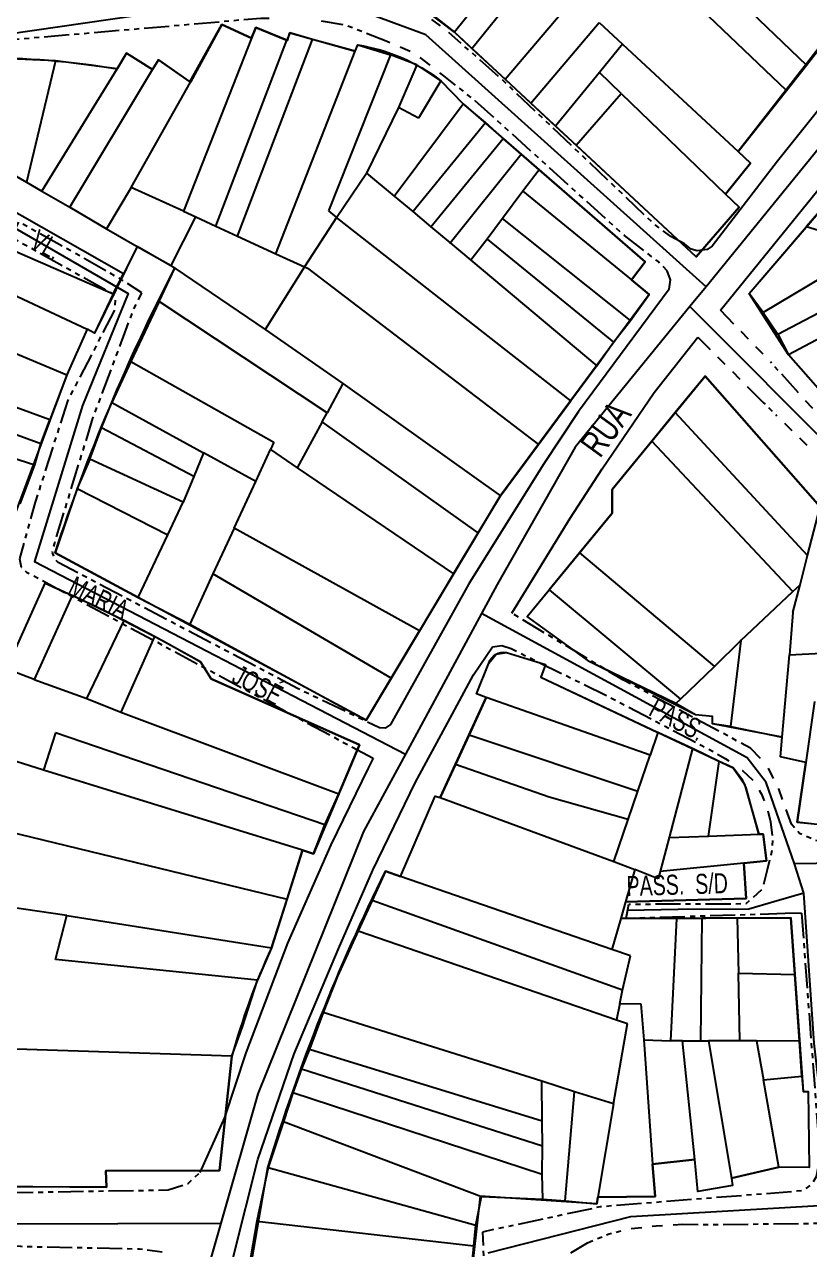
# Model space of a CAD drawing. Extents: x 203614 to 206284, y 4847494 to 4848495.
# Drawn here: x 205518.4 to 205635.8, y 4847971 to 4848154.1 of the extents above; entities that cross this region are included whole.
import ezdxf

# ---------------------------------------------------------------- set-up
doc = ezdxf.new("R2010")
doc.units = 0
doc.header["$LTSCALE"] = 1.5
doc.header["$MEASUREMENT"] = 0
doc.linetypes.add('PHANTOMX2', pattern=[5, 2.5, -0.5, 0.5, -0.5, 0.5, -0.5])
for name, color, linetype in [('CD-MALHA-LOTES', 40, 'CONTINUOUS'), ('RU-QUADRAS', 210, 'CONTINUOUS'), ('SV-EIXO-RUA-N-PAV', 6, 'CONTINUOUS'), ('SV-EIXO-RUA-PAV', 20, 'CONTINUOUS'), ('SV-RUA-NAO-PAV-S-GUIA-C-GUIA', 7, 'PHANTOMX2'), ('SV-RUA-PAVIM-S-GUIA-C-GUIA', 7, 'CONTINUOUS'), ('SV-TXT-RUA-N-PAV-S-GUIA-C-GUIA', 7, 'CONTINUOUS'), ('SV-TXT-RUA-PAV-S-GUIA-C-GUIA', 7, 'CONTINUOUS')]:
    doc.layers.add(name, color=color, linetype=linetype)
doc.styles.add('3288-45-2D_TXT$0$ARIAL', font='ARIAL.TTF')
doc.styles.add('ARIAL', font='ARIAL.TTF')

msp = doc.modelspace()

# ---------------------------------------------------------------- linework, layer by layer
at = {"layer": 'CD-MALHA-LOTES'}
for p, q in [((205632.4, 4848144.24), (205592.35, 4848182.41)), ((205603.16, 4848179.08), (205635.37, 4848148)), ((205592.65, 4848165.31), (205582.76, 4848152.93)), ((205585.35, 4848150.52), (205595.31, 4848162.84)), ((205574.21, 4848159.63), (205582.76, 4848152.93)), ((205590.31, 4848145.9), (205600.55, 4848157.97)), ((205547.96, 4848154.07), (205543.25, 4848145.47)), ((205552.4, 4848152.04), (205547.96, 4848154.07)), ((205553.03, 4848153.65), (205552.4, 4848152.04)), ((205557.65, 4848151.74), (205553.03, 4848153.65)), ((205594.16, 4848142.31), (205604.39, 4848154.4)), ((205604.39, 4848154.4), (205607.87, 4848151.17)), ((205552.4, 4848152.04), (205542.19, 4848126.16)), ((205547.07, 4848123.93), (205557.65, 4848151.74)), ((205550.31, 4848122.45), (205561.5, 4848151.84)), ((205558.09, 4848152.87), (205557.65, 4848151.74)), ((205561.5, 4848151.84), (205558.09, 4848152.87)), ((205567.87, 4848150.09), (205561.5, 4848151.84)), ((205582.76, 4848152.93), (205585.35, 4848150.52)), ((205635.37, 4848148), (205639.26, 4848153.01)), ((205533.71, 4848149.82), (205532.29, 4848147.48)), ((205537.58, 4848147.34), (205533.71, 4848149.82)), ((205556.04, 4848119.83), (205567.87, 4848150.09)), ((205567.87, 4848150.09), (205568.26, 4848151.03)), ((205568.26, 4848151.03), (205573.18, 4848149.57)), ((205585.35, 4848150.52), (205590.31, 4848145.9)), ((205607.87, 4848151.17), (205604.41, 4848146.92)), ((205607.87, 4848151.17), (205625.16, 4848135.09)), ((205523.06, 4848148.65), (205516.3, 4848148.95)), ((205523.06, 4848148.65), (205518.71, 4848130.54)), ((205532.29, 4848147.48), (205523.06, 4848148.65)), ((205538.47, 4848148.79), (205537.58, 4848147.34)), ((205543.25, 4848145.47), (205538.47, 4848148.79)), ((205573.18, 4848149.57), (205563.87, 4848126.23)), ((205577.09, 4848148.04), (205573.18, 4848149.57)), ((205577.09, 4848148.04), (205574.34, 4848141.7)), ((205580.67, 4848145.68), (205577.09, 4848148.04)), ((205632.4, 4848144.24), (205635.37, 4848148)), ((205521.05, 4848129.19), (205532.29, 4848147.48)), ((205525.23, 4848126.77), (205537.58, 4848147.34)), ((205604.41, 4848146.92), (205597.86, 4848138.87)), ((205607.65, 4848143.79), (205604.41, 4848146.92)), ((205534.37, 4848129.74), (205543.25, 4848145.47)), ((205580.67, 4848145.68), (205577.35, 4848140.11)), ((205584.02, 4848142.24), (205580.67, 4848145.68)), ((205590.31, 4848145.9), (205594.16, 4848142.31)), ((205600.91, 4848136.03), (205607.65, 4848143.79)), ((205607.65, 4848143.79), (205623.27, 4848128.72)), ((205625.16, 4848135.09), (205632.4, 4848144.24)), ((205574.34, 4848141.7), (205569.58, 4848131.88)), ((205573.73, 4848128.42), (205584.02, 4848142.24)), ((205577.35, 4848140.11), (205574.34, 4848141.7)), ((205587.37, 4848139.43), (205584.02, 4848142.24)), ((205594.16, 4848142.31), (205597.86, 4848138.87)), ((205576.48, 4848126.11), (205587.37, 4848139.43)), ((205590.02, 4848137.03), (205587.37, 4848139.43)), ((205597.86, 4848138.87), (205600.91, 4848136.03)), ((205579.2, 4848123.84), (205590.02, 4848137.03)), ((205592.68, 4848134.72), (205590.02, 4848137.03)), ((205600.91, 4848136.03), (205618.85, 4848119.34)), ((205582.11, 4848121.44), (205592.68, 4848134.72)), ((205595.4, 4848132.36), (205592.68, 4848134.72)), ((205623.27, 4848128.72), (205627.01, 4848133.37)), ((205627.01, 4848133.37), (205625.16, 4848135.09)), ((205515.2, 4848132.57), (205518.71, 4848130.54)), ((205565.11, 4848125.26), (205569.58, 4848131.88)), ((205569.58, 4848131.88), (205573.73, 4848128.42)), ((205595.4, 4848132.36), (205592.94, 4848129.17)), ((205611.27, 4848118.59), (205595.4, 4848132.36)), ((205518.71, 4848130.54), (205521.05, 4848129.19)), ((205534.37, 4848129.74), (205530.71, 4848123.53)), ((205542.19, 4848126.16), (205534.37, 4848129.74)), ((205521.05, 4848129.19), (205525.23, 4848126.77)), ((205573.73, 4848128.42), (205576.48, 4848126.11)), ((205592.94, 4848129.17), (205589.91, 4848125.08)), ((205592.94, 4848129.17), (205609.22, 4848115.9)), ((205625.29, 4848126.77), (205623.27, 4848128.72)), ((205533.26, 4848116.81), (205514.84, 4848127.28)), ((205525.23, 4848126.77), (205530.71, 4848123.53)), ((205542.19, 4848126.16), (205544.06, 4848125.33)), ((205563.87, 4848126.23), (205565.11, 4848125.26)), ((205576.48, 4848126.11), (205579.2, 4848123.84)), ((205618.85, 4848119.34), (205625.29, 4848126.77)), ((205638.65, 4848127.67), (205635.37, 4848123.89)), ((205505.46, 4848125.23), (205531.68, 4848113.81)), ((205540.38, 4848118.04), (205544.06, 4848125.33)), ((205544.06, 4848125.33), (205547.07, 4848123.93)), ((205565.11, 4848125.26), (205560.32, 4848117.87)), ((205600.14, 4848097.84), (205565.11, 4848125.26)), ((205589.91, 4848125.08), (205587.63, 4848122.01)), ((205609.03, 4848109.83), (205589.91, 4848125.08)), ((205530.71, 4848123.53), (205535.3, 4848120.92)), ((205547.07, 4848123.93), (205550.31, 4848122.45)), ((205550.31, 4848122.45), (205556.04, 4848119.83)), ((205579.2, 4848123.84), (205582.11, 4848121.44)), ((205626.82, 4848113.89), (205635.37, 4848123.89)), ((205635.37, 4848123.89), (205645.33, 4848120.82)), ((205535.3, 4848120.92), (205533.26, 4848116.81)), ((205535.3, 4848120.92), (205540.38, 4848118.04)), ((205582.11, 4848121.44), (205585.19, 4848118.84)), ((205587.63, 4848122.01), (205585.19, 4848118.84)), ((205587.63, 4848122.01), (205606.5, 4848106.6)), ((205645.33, 4848120.82), (205628.88, 4848111.05)), ((205502.94, 4848120.19), (205527.79, 4848108.55)), ((205556.04, 4848119.83), (205560.32, 4848117.87)), ((205585.19, 4848118.84), (205604.01, 4848103.06)), ((205631.07, 4848107.81), (205652.02, 4848118.79)), ((205538.55, 4848112.67), (205540.91, 4848117.68)), ((205540.91, 4848117.68), (205540.38, 4848118.04)), ((205540.91, 4848117.68), (205554.44, 4848108.48)), ((205560.32, 4848117.87), (205554.44, 4848108.48)), ((205560.32, 4848117.87), (205560.73, 4848117.68)), ((205560.73, 4848117.68), (205595.29, 4848091.3)), ((205609.22, 4848115.9), (205611.27, 4848118.59)), ((205656.32, 4848117.25), (205632.7, 4848104.72)), ((205531.68, 4848113.81), (205533.26, 4848116.81)), ((205611.86, 4848113.75), (205609.22, 4848115.9)), ((205531.68, 4848113.81), (205528.92, 4848107.97)), ((205609.03, 4848109.83), (205611.86, 4848113.75)), ((205628.88, 4848111.05), (205626.82, 4848113.89)), ((205497.55, 4848113.07), (205524.77, 4848101.72)), ((205538.55, 4848112.67), (205534.35, 4848103.73)), ((205563.68, 4848096.04), (205538.55, 4848112.67)), ((205606.5, 4848106.6), (205609.03, 4848109.83)), ((205628.88, 4848111.05), (205631.07, 4848107.81)), ((205527.79, 4848108.55), (205524.77, 4848101.72)), ((205528.92, 4848107.97), (205527.79, 4848108.55)), ((205554.44, 4848108.48), (205566.05, 4848100.41)), ((205631.07, 4848107.81), (205632.7, 4848104.72)), ((205604.01, 4848103.06), (205606.5, 4848106.6)), ((205522.23, 4848094.99), (205494.87, 4848105.01)), ((205632.7, 4848104.72), (205636.09, 4848100.89)), ((205534.35, 4848103.73), (205531.48, 4848097.59)), ((205534.35, 4848103.73), (205555.72, 4848091.67)), ((205604.01, 4848103.06), (205600.14, 4848097.84)), ((205520.9, 4848091.4), (205493.8, 4848101.205725)), ((205524.77, 4848101.72), (205522.23, 4848094.99)), ((205566.05, 4848100.41), (205563.68, 4848096.04)), ((205566.05, 4848100.41), (205589.6, 4848083.63)), ((205620.22, 4848101.54), (205615.74, 4848096.09)), ((205637.4, 4848081.99), (205620.22, 4848101.54)), ((205492.95, 4848096.76), (205519.96, 4848088.28)), ((205529.97, 4848093.81), (205531.48, 4848097.59)), ((205531.48, 4848097.59), (205545.22, 4848090.05)), ((205595.29, 4848091.3), (205600.14, 4848097.84)), ((205520.9, 4848091.4), (205522.23, 4848094.99)), ((205562.94, 4848094.68), (205563.68, 4848096.04)), ((205615.74, 4848096.09), (205612.23, 4848091.8)), ((205635.53, 4848074.73), (205615.74, 4848096.09)), ((205528.23, 4848089.1), (205529.97, 4848093.81)), ((205543.74, 4848086.53), (205529.97, 4848093.81)), ((205562.94, 4848094.68), (205559.22, 4848087.79)), ((205586.28, 4848078.11), (205562.94, 4848094.68)), ((205519.96, 4848088.28), (205520.9, 4848091.4)), ((205555.72, 4848091.67), (205555.2, 4848090.54)), ((205589.6, 4848083.63), (205595.29, 4848091.3)), ((205612.23, 4848091.8), (205606.31, 4848084.59)), ((205633.33, 4848069.32), (205612.23, 4848091.8)), ((205545.22, 4848090.05), (205543.74, 4848086.53)), ((205553.01, 4848085.79), (205545.22, 4848090.05)), ((205553.01, 4848085.79), (205555.2, 4848090.54)), ((205555.2, 4848090.54), (205559.22, 4848087.79)), ((205517.81, 4848082.45), (205519.96, 4848088.28)), ((205528.23, 4848089.1), (205526.32, 4848084.74)), ((205542.14, 4848082.69), (205528.23, 4848089.1)), ((205559.22, 4848087.79), (205582.61, 4848071.99)), ((205543.74, 4848086.53), (205542.14, 4848082.69)), ((205549.77, 4848078.78), (205553.01, 4848085.79)), ((205526.32, 4848084.74), (205523, 4848075.11)), ((205526.32, 4848084.74), (205539.85, 4848077.79)), ((205606.31, 4848084.59), (205606.29, 4848081.04)), ((205539.85, 4848077.79), (205542.14, 4848082.69)), ((205586.28, 4848078.11), (205589.6, 4848083.63)), ((205606.29, 4848081.04), (205601.44, 4848075.13)), ((205635.53, 4848074.73), (205637.4, 4848081.99)), ((205549.77, 4848078.78), (205546.62, 4848071.95)), ((205577.5, 4848063.45), (205549.77, 4848078.78)), ((205535.41, 4848068.41), (205539.85, 4848077.79)), ((205582.61, 4848071.99), (205586.28, 4848078.11)), ((205523, 4848075.11), (205535.41, 4848068.41)), ((205601.44, 4848075.13), (205596.87, 4848069.57)), ((205601.44, 4848075.13), (205621.61, 4848058.1)), ((205634.4, 4848070.34), (205635.53, 4848074.73)), ((205546.62, 4848071.95), (205543.15, 4848064.44)), ((205573.26, 4848056.36), (205546.62, 4848071.95)), ((205582.61, 4848071.99), (205577.5, 4848063.45)), ((205516.08, 4848058.45), (205521.54, 4848070.58)), ((205521.54, 4848070.58), (205525.57, 4848068.71)), ((205593.62, 4848065.61), (205596.87, 4848069.57)), ((205596.87, 4848069.57), (205616.53, 4848053.25)), ((205625.57, 4848062.02), (205633.33, 4848069.32)), ((205633.32, 4848066.17), (205634.4, 4848070.34)), ((205633.33, 4848069.32), (205634.4, 4848070.34)), ((205525.57, 4848068.71), (205519.89, 4848056.19)), ((205533.36, 4848064.98), (205525.57, 4848068.71)), ((205535.41, 4848068.41), (205543.15, 4848064.44)), ((205602.98, 4848058.81), (205593.62, 4848065.61)), ((205633.32, 4848066.17), (205632.83, 4848059.86)), ((205527.78, 4848053.31), (205533.36, 4848064.98)), ((205537.87, 4848062.6), (205533.36, 4848064.98)), ((205543.15, 4848064.44), (205569.52, 4848050.11)), ((205537.87, 4848062.6), (205532.82, 4848051.31)), ((205544.75, 4848058.79), (205537.87, 4848062.6)), ((205573.26, 4848056.36), (205577.5, 4848063.45)), ((205621.61, 4848058.1), (205625.57, 4848062.02)), ((205625.57, 4848062.02), (205624.03, 4848049.14)), ((205588.96, 4848059.97), (205590.51, 4848060.23)), ((205590.51, 4848060.23), (205596.33, 4848058.42)), ((205632.83, 4848059.86), (205637.59, 4848060.1)), ((205546.37, 4848056.25), (205544.75, 4848058.79)), ((205586, 4848054.02), (205587.88, 4848058.62)), ((205587.88, 4848058.62), (205588.96, 4848059.97)), ((205596.33, 4848058.42), (205595.65, 4848056.51)), ((205615.84, 4848052.59), (205602.98, 4848058.81)), ((205631.72, 4848047.53), (205632.83, 4848059.86)), ((205519.89, 4848056.19), (205515.85, 4848057.72)), ((205595.65, 4848056.51), (205613.14, 4848048.26)), ((205616.53, 4848053.25), (205621.61, 4848058.1)), ((205519.89, 4848056.19), (205527.78, 4848053.31)), ((205568.52, 4848046.39), (205546.37, 4848056.25)), ((205569.52, 4848050.11), (205573.26, 4848056.36)), ((205527.78, 4848053.31), (205532.82, 4848051.31)), ((205587.45, 4848053.5), (205584.93, 4848047.92)), ((205587.45, 4848053.5), (205586, 4848054.02)), ((205611.98, 4848044.88), (205587.45, 4848053.5)), ((205616.53, 4848053.25), (205615.84, 4848052.59)), ((205636.57, 4848052.86), (205635.25, 4848043.78)), ((205532.82, 4848051.31), (205565.45, 4848039.09)), ((205618.76, 4848050.91), (205615.84, 4848052.59)), ((205621.31, 4848050.62), (205618.76, 4848050.91)), ((205621.32, 4848049.52), (205621.31, 4848050.62)), ((205624.03, 4848049.14), (205621.32, 4848049.52)), ((205624.03, 4848049.14), (205631.72, 4848047.53)), ((205523.06, 4848048.18), (205521.26, 4848042.63)), ((205563.34, 4848034.45), (205523.06, 4848048.18)), ((205584.93, 4848047.92), (205582.86, 4848043.46)), ((205584.93, 4848047.92), (205610.14, 4848039.5)), ((205613.14, 4848048.26), (205611.98, 4848044.88)), ((205618.3, 4848045.85), (205613.14, 4848048.26)), ((205631.47, 4848044.59), (205631.72, 4848047.53)), ((205521.26, 4848042.63), (205511.95, 4848045.57)), ((205565.45, 4848039.09), (205568.52, 4848046.39)), ((205618.3, 4848045.85), (205614.83, 4848032.53)), ((205622.33, 4848043.93), (205618.3, 4848045.85)), ((205610.14, 4848039.5), (205611.98, 4848044.88)), ((205620.71, 4848032.74), (205622.33, 4848043.93)), ((205624.43, 4848042.94), (205622.33, 4848043.93)), ((205635.25, 4848043.78), (205631.47, 4848044.59)), ((205635.25, 4848043.78), (205633.96, 4848034.85)), ((205560, 4848030.63), (205521.26, 4848042.63)), ((205582.86, 4848043.46), (205580.6, 4848038.51)), ((205596.9, 4848038.56), (205582.86, 4848043.46)), ((205625.85, 4848041.05), (205624.43, 4848042.94)), ((205626.36, 4848039.95), (205625.85, 4848041.05)), ((205628.26, 4848033.03), (205626.36, 4848039.95)), ((205563.34, 4848034.45), (205565.45, 4848039.09)), ((205574.67, 4848026.73), (205579.84, 4848038.71)), ((205579.84, 4848038.71), (205580.6, 4848038.51)), ((205580.6, 4848038.51), (205606.58, 4848028.94)), ((205608.69, 4848035.25), (205596.9, 4848038.56)), ((205608.69, 4848035.25), (205610.14, 4848039.5)), ((205509.59, 4848034.99), (205557.72, 4848023.32)), ((205561.66, 4848030.09), (205563.34, 4848034.45)), ((205606.58, 4848028.94), (205608.69, 4848035.25)), ((205633.96, 4848034.85), (205643.05, 4848033.93)), ((205614.83, 4848032.53), (205620.71, 4848032.74)), ((205620.71, 4848032.74), (205628.26, 4848033.03)), ((205628.91, 4848033.05), (205628.26, 4848033.03)), ((205629.4, 4848029.06), (205628.91, 4848033.05)), ((205614.83, 4848032.53), (205613.51, 4848027.46)), ((205557.72, 4848023.32), (205560, 4848030.63)), ((205560, 4848030.63), (205561.66, 4848030.09)), ((205606.58, 4848028.94), (205609.7, 4848027.74)), ((205625.99, 4848028.72), (205629.4, 4848029.06)), ((205572.44, 4848027.5), (205570.42, 4848023.11)), ((205574.67, 4848026.73), (205572.44, 4848027.5)), ((205609.7, 4848027.74), (205608.32, 4848022.92)), ((205613.2, 4848026.36), (205609.7, 4848027.74)), ((205613.51, 4848027.46), (205613.2, 4848026.36)), ((205625.99, 4848028.72), (205613.51, 4848027.46)), ((205626.35, 4848023.44), (205625.99, 4848028.72)), ((205606.25, 4848015.81), (205574.67, 4848026.73)), ((205524.78, 4848020.88), (205507.23, 4848023.45)), ((205608.32, 4848022.92), (205626.35, 4848023.44)), ((205555.37, 4848016.07), (205557.72, 4848023.32)), ((205570.42, 4848023.11), (205568.35, 4848018.61)), ((205607.86, 4848009.72), (205570.42, 4848023.11)), ((205608.32, 4848022.92), (205607.61, 4848020.43)), ((205523.07, 4848014.33), (205524.78, 4848020.88)), ((205524.78, 4848020.88), (205555.37, 4848016.07)), ((205607.61, 4848020.43), (205606.25, 4848015.81)), ((205615.97, 4848020.46), (205607.61, 4848020.43)), ((205615.08, 4848002.17), (205615.97, 4848020.46)), ((205619.72, 4848020.48), (205615.97, 4848020.46)), ((205619.72, 4848020.48), (205619.52, 4848002.14)), ((205625.02, 4848020.5), (205619.72, 4848020.48)), ((205633.03, 4848020.53), (205625.02, 4848020.5)), ((205625.02, 4848020.5), (205625.22, 4848012.25)), ((205633.64, 4848012.07), (205633.03, 4848020.53)), ((205568.35, 4848018.61), (205565.22, 4848011.8)), ((205568.35, 4848018.61), (205606.95, 4848005.28)), ((205553.27, 4848011.2), (205523.07, 4848014.33)), ((205555.37, 4848016.07), (205553.27, 4848011.2)), ((205609.05, 4848014.86), (205606.25, 4848015.81)), ((205607.86, 4848009.72), (205609.05, 4848014.86)), ((205551.01, 4848004.26), (205553.27, 4848011.2)), ((205565.22, 4848011.8), (205563.08, 4848006.4)), ((205625.22, 4848012.25), (205633.64, 4848012.07)), ((205625.38, 4848002.16), (205625.22, 4848012.25)), ((205634.32, 4848002.12), (205633.64, 4848012.07)), ((205607.46, 4848007.72), (205607.86, 4848009.72)), ((205607.46, 4848007.72), (205606.95, 4848005.28)), ((205607.46, 4848007.72), (205610.59, 4848007.7)), ((205610.59, 4848007.7), (205611.07, 4848002.3)), ((205563.08, 4848006.4), (205561.07, 4848000.91)), ((205595.8, 4847996.1), (205563.08, 4848006.4)), ((205606.95, 4848005.28), (205608.6, 4848004.72)), ((205549.46, 4847999.84), (205551.01, 4848004.26)), ((205606.5, 4847992.71), (205608.6, 4848004.72)), ((205611.07, 4848002.3), (205612.34, 4847983.71)), ((205611.07, 4848002.3), (205615.08, 4848002.17)), ((205616.85, 4848002.14), (205615.08, 4848002.17)), ((205618.67, 4847984.41), (205616.85, 4848002.14)), ((205616.85, 4848002.14), (205619.52, 4848002.14)), ((205619.52, 4848002.14), (205620.73, 4848002.14)), ((205625.38, 4848002.16), (205620.73, 4848002.14)), ((205620.73, 4848002.14), (205624.17, 4847981.64)), ((205627.89, 4848002.15), (205625.38, 4848002.16)), ((205634.32, 4848002.12), (205627.89, 4848002.15)), ((205627.89, 4848002.15), (205628.92, 4847996.34)), ((205634.69, 4847996.88), (205634.32, 4848002.12)), ((205549.46, 4847999.84), (205510.26, 4848001.16)), ((205547.61, 4847982.77), (205549.46, 4847999.84)), ((205561.07, 4848000.91), (205559.87, 4847997.96)), ((205561.07, 4848000.91), (205595.84, 4847990.2)), ((205559.87, 4847997.96), (205558.58, 4847994.39)), ((205559.87, 4847997.96), (205595.9, 4847986.47)), ((205595.84, 4847990.2), (205595.8, 4847996.1)), ((205600.67, 4847994.53), (205595.8, 4847996.1)), ((205628.92, 4847996.34), (205634.69, 4847996.88)), ((205631.25, 4847983.25), (205628.92, 4847996.34)), ((205634.69, 4847996.88), (205634.85, 4847994.56)), ((205558.58, 4847994.39), (205557.15, 4847990.1)), ((205595.84, 4847982.19), (205558.58, 4847994.39)), ((205599.28, 4847978.25), (205600.67, 4847994.53)), ((205606.5, 4847992.71), (205600.67, 4847994.53)), ((205634.85, 4847994.56), (205635.61, 4847994.59)), ((205635.61, 4847994.59), (205635.75, 4847983.23)), ((205606.5, 4847992.71), (205604.19, 4847978.79)), ((205557.15, 4847990.1), (205554.85, 4847983.22)), ((205557.15, 4847990.1), (205586.750206, 4847978.894565)), ((205595.9, 4847986.47), (205595.84, 4847990.2)), ((205595.84, 4847982.19), (205595.9, 4847986.47)), ((205554.85, 4847983.22), (205553.2, 4847975.2)), ((205554.85, 4847983.22), (205585.95, 4847974.61)), ((205612.34, 4847983.71), (205618.67, 4847984.41)), ((205612.73, 4847978.89), (205612.34, 4847983.71)), ((205619.13, 4847979.63), (205618.67, 4847984.41)), ((205624.17, 4847981.64), (205631.25, 4847983.25)), ((205635.75, 4847983.23), (205631.25, 4847983.25)), ((205530.58, 4847982.72), (205547.61, 4847982.77)), ((205530.72, 4847980.27), (205530.58, 4847982.72)), ((205595.92, 4847978.48), (205595.84, 4847982.19)), ((205624.17, 4847981.64), (205624.32, 4847980.51)), ((205510.16, 4847980.44), (205530.72, 4847980.27)), ((205624.32, 4847980.51), (205619.13, 4847979.63)), ((205585.95, 4847974.61), (205586.750206, 4847978.894565)), ((205586.750206, 4847978.894565), (205595.92, 4847978.48)), ((205595.92, 4847978.48), (205599.28, 4847978.25)), ((205599.28, 4847978.25), (205604.03, 4847977.78)), ((205604.03, 4847977.78), (205604.19, 4847978.79)), ((205604.19, 4847978.79), (205612.73, 4847978.89)), ((205553.2, 4847975.2), (205551.99, 4847968.2)), ((205553.2, 4847975.2), (205585.65, 4847971.5)), ((205585.65, 4847971.5), (205585.95, 4847974.61)), ((205585.06, 4847965.61), (205585.65, 4847971.5))]:
    msp.add_line(p, q, dxfattribs=at)
for p in [(205635.37, 4848148), (205580.67, 4848145.68), (205582.11, 4848121.44), (205582.11, 4848121.44), (205589.6, 4848083.63), (205589.6, 4848083.63), (205589.6, 4848083.63), (205625.57, 4848062.02), (205613.14, 4848048.26), (205622.33, 4848043.93), (205634.32, 4848002.12), (205554.85, 4847983.22), (205554.85, 4847983.22)]:
    msp.add_point(p, dxfattribs=at)
at = {"layer": 'RU-QUADRAS', "color": 6, "linetype": 'Continuous'}
for points in [[(205644.33, 4848159.77), (205625.16, 4848135.09), (205627.01, 4848133.37), (205623.27, 4848128.72), (205625.29, 4848126.77), (205618.85, 4848119.34), (205582.76, 4848152.93), (205569.61, 4848162.9)], [(205708.86, 4848088.81), (205672.97, 4848081.82), (205672.55, 4848083.38), (205659.47, 4848081.08), (205653.81, 4848081.24), (205646.69, 4848084), (205640.43, 4848095.92), (205632.7, 4848104.72), (205626.82, 4848113.89), (205638.65, 4848127.67), (205654.95, 4848123.27), (205655.22, 4848120.5), (205661.92, 4848122.12), (205662.54, 4848119.89), (205664.79, 4848119.58), (205668.43, 4848120.91), (205668.88, 4848119.33), (205696.78, 4848124.94), (205696.39, 4848127.09), (205702.34, 4848127.87)]]:
    msp.add_lwpolyline(points, dxfattribs=at)
for points in [[(205511.7, 4848149.18, -0.0397544092), (205532.29, 4848147.48), (205533.71, 4848149.82), (205537.58, 4848147.34), (205538.47, 4848148.79), (205543.18, 4848145.52), (205547.96, 4848154.07), (205552.4, 4848152.04), (205553.03, 4848153.65), (205557.76, 4848151.71), (205558.09, 4848152.87), (205567.87, 4848150.09), (205568.26, 4848151.03, -0.1288706391), (205580.67, 4848145.68), (205584.02, 4848142.24), (205611.27, 4848118.59), (205609.22, 4848115.9), (205611.86, 4848113.75), (205589.52, 4848083.53), (205569.52, 4848050.11), (205523, 4848075.11, -0.0390899284), (205540.91, 4848117.68), (205535.3, 4848120.92), (205528.92, 4848107.97), (205527.79, 4848108.55), (205524.77, 4848101.72), (205515.12, 4848075.79)], [(205661.72, 4848032.63, -0.0247827832), (205633.96, 4848034.85), (205635.25, 4848043.78), (205631.47, 4848044.59), (205631.72, 4848047.53), (205621.32, 4848049.52), (205621.31, 4848050.62), (205618.76, 4848050.91), (205602.98, 4848058.81), (205593.62, 4848065.61), (205606.29, 4848081.04), (205606.31, 4848084.59), (205620.22, 4848101.54), (205637.4, 4848081.99)], [(205516.08, 4848058.45), (205521.54, 4848070.58, -0.0276873932), (205544.75, 4848058.79), (205546.37, 4848056.25), (205568.52, 4848046.39), (205561.66, 4848030.09), (205560, 4848030.63), (205555.37, 4848016.07, 0.0417853195), (205549.46, 4847999.84), (205547.61, 4847982.77), (205530.58, 4847982.72), (205530.72, 4847980.27), (205478.75, 4847980.39)], [(205550.62, 4847958.91), (205554.84, 4847983.19, -0.0415200627), (205572.44, 4848027.5), (205574.67, 4848026.73), (205579.84, 4848038.71), (205580.6, 4848038.51), (205587.45, 4848053.5), (205586, 4848054.02), (205587.88, 4848058.62, -0.3820422301), (205590.51, 4848060.23), (205596.33, 4848058.42), (205595.65, 4848056.51), (205624.43, 4848042.94), (205626.1, 4848040.5), (205628.26, 4848033.03), (205628.91, 4848033.05), (205629.4, 4848029.06), (205625.99, 4848028.72), (205626.35, 4848023.44), (205608.32, 4848022.92), (205607.61, 4848020.43), (205633.03, 4848020.53), (205634.85, 4847994.56), (205635.61, 4847994.59), (205635.75, 4847983.23), (205631.25, 4847983.25), (205624.17, 4847981.64), (205624.32, 4847980.51), (205619.13, 4847979.63), (205618.67, 4847984.41), (205612.34, 4847983.71), (205612.73, 4847978.89), (205604.19, 4847978.79), (205604.03, 4847977.78), (205586.57, 4847978.92), (205585.06, 4847965.61)]]:
    msp.add_lwpolyline(points, format="xyb", dxfattribs=at)
at = {"layer": 'SV-EIXO-RUA-N-PAV', "flags": 128}
for points in [[(205620.350104, 4848114.894896), (205578.468077, 4848152.535705), (205564.659072, 4848157.650151), (205553.918734, 4848158.161596), (205550.958028, 4848157.685799), (205511.980274, 4848152.02426), (205481.293596, 4848151.512815), (205475.301239, 4848151.547057), (205418.505582, 4848151.924977), (205391.790786, 4848152.02426), (205328.824372, 4848149.390684), (205257.280847, 4848146.398369), (205249.723966, 4848146.105467), (205123.740455, 4848141.222385)], [(205517.041211, 4848123.652695), (205533.942165, 4848113.890937), (205527.094364, 4848097.13568), (205519.955168, 4848073.824019), (205575.39312, 4848044.98433)], [(205617.920993, 4848111.913053), (205640.868551, 4848088.965494), (205649.575072, 4848076.776364), (205752.747355, 4848087.006527), (205755.564046, 4848087.283832), (205761.157443, 4848087.834505), (205796.469701, 4848091.311018)], [(205638.117543, 4847977.599956), (205638.256594, 4847986.555033), (205636.51529, 4848001.791446), (205634.991649, 4848024.210739), (205633.570993, 4848028.607528), (205629.33241, 4848040.75313), (205626.50279, 4848044.453402), (205586.770755, 4848066.022221)], [(205796.237546, 4848040.493515), (205767.22577, 4848038.652867), (205760.61939, 4848038.234614), (205748.82942, 4848037.488185), (205659.369909, 4848028.999326), (205633.570993, 4848028.607528)], [(205634.991649, 4848024.210739), (205630.462005, 4848022.930247), (205626.744738, 4848021.84886), (205616.201215, 4848021.781273), (205608.563919, 4848021.6461)], [(205587.758768, 4847970.447968), (205609.089747, 4847975.889544), (205638.117543, 4847977.599956), (205652.404692, 4847976.760196), (205677.435942, 4847979.807479), (205702.031866, 4847980.025142), (205732.287029, 4847983.725413), (205753.182681, 4847985.902044), (205756.04845, 4847986.106001), (205762.030904, 4847986.531773), (205796.279623, 4847988.969258)], [(204636.94, 4847962.16), (204644.993902, 4847962.480581), (204661.435089, 4847963.360222), (204689.749402, 4847964.834926), (204824.832271, 4847966.309629), (204838.37939, 4847967.018903), (204852.999113, 4847967.784333), (204904.613746, 4847966.899511), (204953.278972, 4847967.194452), (204996.045382, 4847970.143859), (205028.160556, 4847970.01914), (205071.992628, 4847969.848918), (205144.93514, 4847971.428901), (205194.540514, 4847972.503385), (205235.931599, 4847972.884131), (205299.244484, 4847973.093267), (205335.300992, 4847973.445038), (205450.401624, 4847974.567971), (205470.623291, 4847974.631262), (205547.783096, 4847974.872764)]]:
    msp.add_lwpolyline(points, dxfattribs=at)
at = {"layer": 'SV-EIXO-RUA-PAV', "flags": 128}
msp.add_lwpolyline([(205710.876492, 4848418.538543), (205701.259154, 4848347.101518), (205693.925989, 4848289.618962), (205692.673122, 4848279.798103), (205686.787283, 4848233.660723), (205683.691646, 4848209.394921), (205681.702739, 4848202.586738), (205678.793129, 4848192.62692), (205670.503331, 4848178.684987), (205663.720769, 4848168.134334), (205637.09824, 4848135.453984), (205620.350104, 4848114.894896), (205617.920993, 4848111.913053), (205600.793664, 4848090.888487), (205589.112584, 4848070.352396), (205586.770755, 4848066.022221), (205575.39312, 4848044.98433), (205569.141707, 4848033.425113), (205553.315728, 4847994.236976), (205547.783096, 4847974.872764), (205543.60692, 4847960.256069)], dxfattribs=at)
at = {"layer": 'SV-RUA-NAO-PAV-S-GUIA-C-GUIA', "flags": 128}
for points in [[(205554.997601, 4848154.997007), (205553.794356, 4848154.997007), (205482.2654, 4848148.83848)], [(205573.073947, 4848151.367942), (205572.511383, 4848151.611999), (205566.428706, 4848154.006077), (205562.843718, 4848154.603575)], [(205580.644465, 4848153.90601), (205579.35407, 4848154.838914)], [(205617.147841, 4848121.280651), (205615.101919, 4848122.381805), (205612.557707, 4848124.281912), (205590.046269, 4848145.666168), (205581.896302, 4848152.894968)], [(205576.108825, 4848150.051319), (205574.591386, 4848150.70963)], [(205579.079153, 4848148.012196), (205577.604047, 4848149.144339)], [(205614.855268, 4848114.51291), (205615.046179, 4848115.917229), (205614.550714, 4848117.279757), (205613.188186, 4848118.642285), (205608.132292, 4848122.524077), (205585.845733, 4848142.692321), (205581.161001, 4848146.41438), (205580.554259, 4848146.880054)], [(205573.147221, 4848049.417629), (205572.374282, 4848048.905629), (205571.507219, 4848048.967563), (205559.343422, 4848054.782647), (205523.447144, 4848073.678864), (205522.951679, 4848074.174329), (205522.642014, 4848075.165258), (205522.951679, 4848076.589719), (205528.667986, 4848095.216659), (205534.788502, 4848111.553844), (205535.988594, 4848113.997303), (205532.984839, 4848115.917229), (205527.472795, 4848119.075816), (205517.563501, 4848124.587861), (205516.386772, 4848122.35827), (205531.684244, 4848113.811504), (205531.99391, 4848112.882508), (205531.931977, 4848111.458047), (205524.852551, 4848097.784324), (205520.040824, 4848082.659162), (205517.687367, 4848074.220779), (205517.935099, 4848072.982117), (205518.740229, 4848072.23892), (205570.578223, 4848044.384514)], [(205624.508595, 4848109.293914), (205622.486631, 4848111.359803)], [(205626.706645, 4848107.048114), (205625.60762, 4848108.171014)], [(205619.119709, 4848107.336549), (205620.945565, 4848105.51947)], [(205628.904694, 4848104.802314), (205627.805669, 4848105.925214)], [(205622.058782, 4848104.411605), (205623.171999, 4848103.303739)], [(205624.285216, 4848102.195874), (205625.398433, 4848101.088008)], [(205634.17919, 4848099.014758), (205629.975538, 4848103.649561)], [(205626.51165, 4848099.980143), (205628.909312, 4848097.594006), (205630.95149, 4848095.595543)], [(205636.295045, 4848096.681888), (205635.237117, 4848097.848323)], [(205632.073774, 4848094.497282), (205633.196058, 4848093.399021)], [(205634.318342, 4848092.300761), (205635.440626, 4848091.2025)], [(205754.626038, 4848079.541926), (205759.646132, 4848045.80291), (205759.396309, 4848043.595785), (205758.630276, 4848041.739486), (205756.903321, 4848040.317288), (205755.07478, 4848040.114117), (205751.62087, 4848040.215702), (205745.220979, 4848040.418873), (205690.238469, 4848034.502983), (205659.340182, 4848031.740075), (205640.029105, 4848031.479342), (205636.778366, 4848032.088855), (205634.329897, 4848033.164948), (205633.121285, 4848034.52691), (205632.321329, 4848036.738654)], [(205628.506391, 4848044.383651), (205627.006161, 4848045.90746), (205610.571206, 4848054.707421), (205607.915711, 4848056.106155), (205591.318817, 4848066.069234)], [(205588.43299, 4848061.061856), (205589.808446, 4848061.230314), (205591.200098, 4848060.787848), (205605.679863, 4848053.658907), (205619.733759, 4848046.31716), (205623.217366, 4848044.382715), (205623.764923, 4848043.996834)], [(205625.768215, 4848042.58505), (205625.793814, 4848042.56701), (205627.32605, 4848041.136925)], [(205630.450766, 4848041.391844), (205629.68171, 4848042.904319)], [(205628.315954, 4848039.642467), (205628.666765, 4848039.014724), (205629.060773, 4848038.042)], [(205631.797423, 4848038.234471), (205631.237113, 4848039.845361), (205631.219821, 4848039.879369)], [(205629.613791, 4848036.537902), (205630, 4848034.896907), (205630.273009, 4848032.621881), (205630.247423, 4848030.814433), (205629.505155, 4848027.721649), (205628.762887, 4848024.876289)], [(205632.195272, 4848021.164455), (205608.394952, 4848020.429539), (205608.800473, 4848022.592313), (205626.339218, 4848022.6599), (205628.704752, 4848024.755087)], [(205634.618587, 4848021.24058), (205632.195272, 4848021.164455)], [(205634.618587, 4848021.24058), (205637.381113, 4847984.651991)], [(205474.240717, 4847983.651945), (205474.767738, 4847980.841167), (205476.501864, 4847978.859309), (205480.465582, 4847978.611576), (205507.769982, 4847979.319905), (205531.028855, 4847979.717566), (205539.921345, 4847979.850238), (205542.894133, 4847980.841167), (205544.662354, 4847982.455306)], [(205637.381113, 4847984.651991), (205636.804124, 4847981.824742), (205636.123711, 4847980.71134), (205634.762887, 4847979.721649), (205604.538454, 4847977.332525), (205586.917526, 4847973.56701), (205587.226804, 4847966.639175), (205592.454277, 4847967.6378)], [(205609.162013, 4847974.076279), (205610.72433, 4847974.248175)], [(205612.286647, 4847974.420072), (205612.867548, 4847974.483986), (205613.851762, 4847974.547236)], [(205615.418532, 4847974.647924), (205616.886598, 4847974.742268), (205620.474227, 4847974.680412), (205638.877727, 4847974.8991), (205644.812247, 4847975.239843)], [(205600.143154, 4847970.459385), (205602.628866, 4847971.958763), (205605.876289, 4847973.319588), (205607.610746, 4847973.727696)], [(205335.891305, 4847960.260225), (205336.009386, 4847964.27373), (205336.340206, 4847969.113402), (205336.835052, 4847970.041237), (205337.824742, 4847970.474227), (205339.309278, 4847970.597938), (205396.833642, 4847970.962554), (205404.386794, 4847971.060491), (205452.858068, 4847971.568064), (205497.68021, 4847971.752346), (205517.843682, 4847971.43004), (205535.656472, 4847971.042799), (205539.011966, 4847970.613871)]]:
    msp.add_lwpolyline(points, dxfattribs=at)
at = {"layer": 'SV-RUA-PAVIM-S-GUIA-C-GUIA', "flags": 128}
for points in [[(205682.133616, 4848224.991813), (205681.278722, 4848219.733903), (205680.47472, 4848214.376267), (205679.716404, 4848209.519159), (205678.515247, 4848203.808838), (205677.447249, 4848200.050287), (205675.785904, 4848195.487592), (205673.523841, 4848190.97111), (205670.619708, 4848185.500105), (205662.620372, 4848173.393652), (205648.418806, 4848155.395082), (205631.047811, 4848133.674654), (205621.285318, 4848120.964776), (205620.512393, 4848120.449492), (205619.030954, 4848120.256261), (205618.129208, 4848120.513903), (205617.147841, 4848121.280651)], [(205622.486631, 4848111.359803), (205638.375562, 4848130.919811)], [(205614.855268, 4848114.51291), (205601.297034, 4848096.222508), (205595.972566, 4848088.28076), (205584.871171, 4848070.451927), (205573.147221, 4848049.417629)], [(205591.318817, 4848066.069234), (205600.04385, 4848080.302795), (205604.832406, 4848087.686654), (205612.587694, 4848099.091228), (205619.119709, 4848107.336549)], [(205547.595697, 4847960.256069), (205549.673094, 4847969.981169), (205553.350006, 4847984.411317), (205558.766041, 4848000.203136), (205565.383513, 4848015.90253), (205570.534531, 4848027.640749), (205576.923566, 4848040.837509), (205581.404608, 4848049.06982), (205585.579655, 4848056.84669), (205588.43299, 4848061.061856)], [(205570.578223, 4848044.384514), (205569.835026, 4848042.89812), (205564.248171, 4848031.452696), (205557.772098, 4848016.754673), (205551.510863, 4848000.357208), (205548.343015, 4847990.68254), (205544.662354, 4847982.455306)]]:
    msp.add_lwpolyline(points, dxfattribs=at)

# ---------------------------------------------------------------- texts
at = {"layer": 'SV-TXT-RUA-N-PAV-S-GUIA-C-GUIA', "width": 0.7}
for s, rotation, style, p in [('VL.', 330, 'ARIAL', (205519.086593, 4848120.956504)), ('MARIA', 334, 'ARIAL', (205524.718125, 4848069.030247)), ('JOSÉ', 332, 'ARIAL', (205549.231863, 4848055.817168)), ('PASS.', 332, 'ARIAL', (205611.58328, 4848050.911619)), ('PASS.  S/D', 1.76104298, '3288-45-2D_TXT$0$ARIAL', (205608.504233, 4848023.775105))]:
    msp.add_text(s, height=3, rotation=rotation, dxfattribs=dict(at, style=style)).set_placement(p)
at = {"layer": 'SV-TXT-RUA-PAV-S-GUIA-C-GUIA', "style": 'ARIAL', "width": 0.7}
msp.add_text('RUA', height=4, rotation=54, dxfattribs=at).set_placement((205604.490986, 4848089.135567))

doc.saveas('drawing.dxf')
